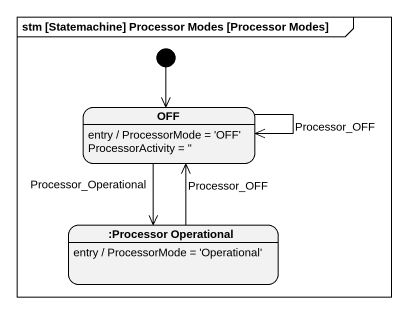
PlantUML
@startuml
mainframe stm [Statemachine] Processor Modes [Processor Modes]
hide empty description
state OFF
OFF : entry / ProcessorMode = 'OFF' ProcessorActivity = ''
state ":Processor Operational" as Processor_Operational
Processor_Operational : entry / ProcessorMode = 'Operational'
[*] --> OFF
OFF --> OFF : Processor_OFF
OFF --> Processor_Operational : Processor_Operational
Processor_Operational -up-> OFF : Processor_OFF
@enduml
